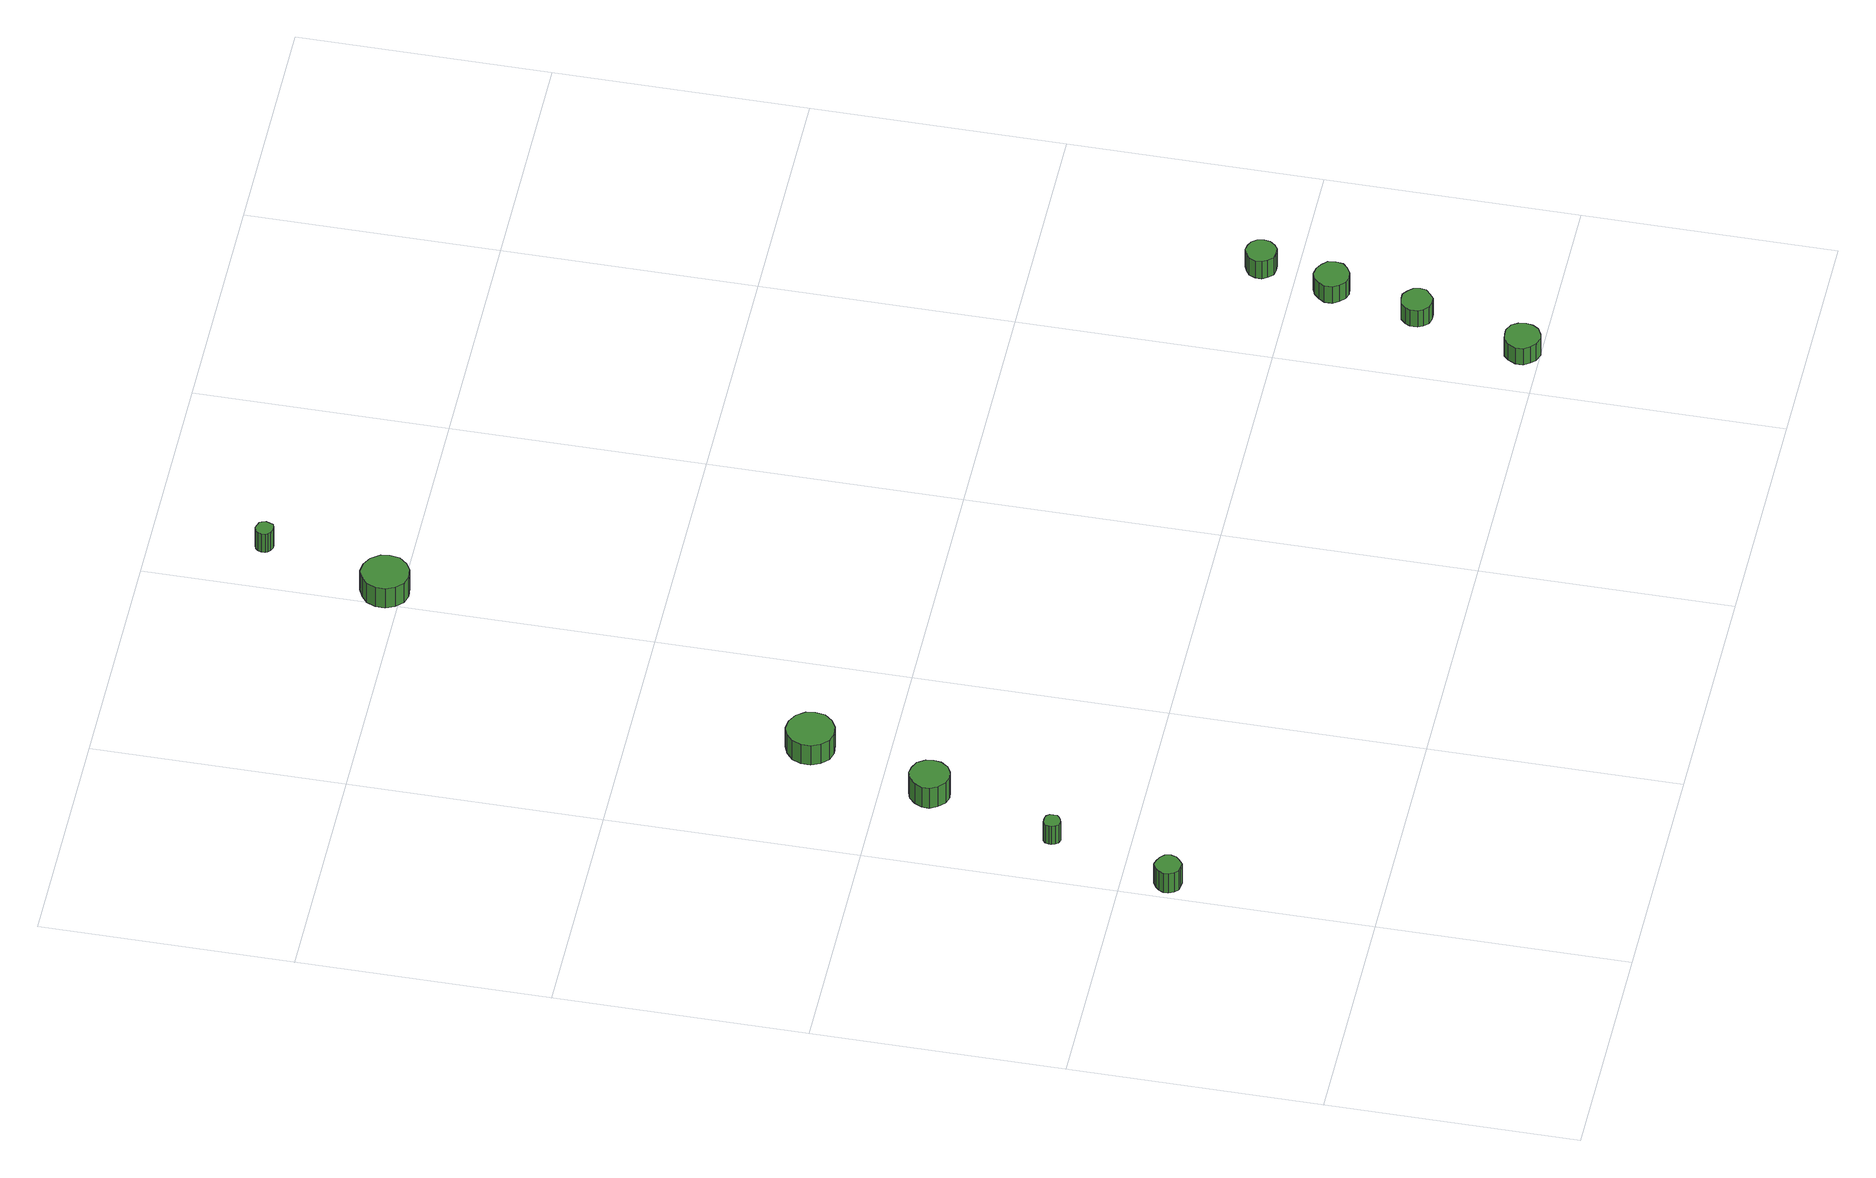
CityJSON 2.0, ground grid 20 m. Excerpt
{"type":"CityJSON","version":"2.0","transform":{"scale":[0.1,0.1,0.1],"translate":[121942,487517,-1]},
"CityObjects":{
"tree1":{"type":"SolitaryVegetationObject","attributes":{"function":"something"},"geometry":[{"type":"MultiSurface","lod":"1","boundaries":[[[0,1,2,3,4,5,6,7,8,9,10,11,12,13,14]],[[15,16,17,18,19,20,21,22,23,24,25,26,27,28,29]],[[0,29,28,1]],[[1,28,27,2]],[[2,27,26,3]],[[3,26,25,4]],[[4,25,24,5]],[[5,24,23,6]],[[6,23,22,7]],[[7,22,21,8]],[[8,21,20,9]],[[9,20,19,10]],[[10,19,18,11]],[[11,18,17,12]],[[12,17,16,13]],[[13,16,15,14]],[[14,15,29,0]]]}]},
"tree2":{"type":"SolitaryVegetationObject","attributes":{"function":"something"},"geometry":[{"type":"MultiSurface","lod":"1","boundaries":[[[30,31,32,33,34,35,36,37,38,39,40,41,42,43,44]],[[45,46,47,48,49,50,51,52,53,54,55,56,57,58,59]],[[30,59,58,31]],[[31,58,57,32]],[[32,57,56,33]],[[33,56,55,34]],[[34,55,54,35]],[[35,54,53,36]],[[36,53,52,37]],[[37,52,51,38]],[[38,51,50,39]],[[39,50,49,40]],[[40,49,48,41]],[[41,48,47,42]],[[42,47,46,43]],[[43,46,45,44]],[[44,45,59,30]]]}]},
"tree3":{"type":"SolitaryVegetationObject","attributes":{"function":"something"},"geometry":[{"type":"MultiSurface","lod":"1","boundaries":[[[60,61,62,63,64,65,66,67,68,69,70,71,72,73,74]],[[75,76,77,78,79,80,81,82,83,84,85,86,87,88,89]],[[60,89,88,61]],[[61,88,87,62]],[[62,87,86,63]],[[63,86,85,64]],[[64,85,84,65]],[[65,84,83,66]],[[66,83,82,67]],[[67,82,81,68]],[[68,81,80,69]],[[69,80,79,70]],[[70,79,78,71]],[[71,78,77,72]],[[72,77,76,73]],[[73,76,75,74]],[[74,75,89,60]]]}]},
"tree4":{"type":"SolitaryVegetationObject","attributes":{"function":"something"},"geometry":[{"type":"MultiSurface","lod":"1","boundaries":[[[90,91,92,93,94,95,96,97,98,99,100,101,102,103,104]],[[105,106,107,108,109,110,111,112,113,114,115,116,117,118,119]],[[90,119,118,91]],[[91,118,117,92]],[[92,117,116,93]],[[93,116,115,94]],[[94,115,114,95]],[[95,114,113,96]],[[96,113,112,97]],[[97,112,111,98]],[[98,111,110,99]],[[99,110,109,100]],[[100,109,108,101]],[[101,108,107,102]],[[102,107,106,103]],[[103,106,105,104]],[[104,105,119,90]]]}]},
"tree5":{"type":"SolitaryVegetationObject","attributes":{"function":"something"}},
"tree6":{"type":"SolitaryVegetationObject","attributes":{"function":"something"}},
"tree7":{"type":"SolitaryVegetationObject","attributes":{"function":"something"},"geometry":[{"type":"MultiSurface","lod":"1","boundaries":[[[120,121,122,123,124,125,126,127,128,129,130,131,132,133,134]],[[135,136,137,138,139,140,141,142,143,144,145,146,147,148,149]],[[120,149,148,121]],[[121,148,147,122]],[[122,147,146,123]],[[123,146,145,124]],[[124,145,144,125]],[[125,144,143,126]],[[126,143,142,127]],[[127,142,141,128]],[[128,141,140,129]],[[129,140,139,130]],[[130,139,138,131]],[[131,138,137,132]],[[132,137,136,133]],[[133,136,135,134]],[[134,135,149,120]]]}]},
"tree8":{"type":"SolitaryVegetationObject","attributes":{"function":"something"},"geometry":[{"type":"MultiSurface","lod":"1","boundaries":[[[150,151,152,153,154,155,156,157,158,159,160,161,162,163,164]],[[165,166,167,168,169,170,171,172,173,174,175,176,177,178,179]],[[150,179,178,151]],[[151,178,177,152]],[[152,177,176,153]],[[153,176,175,154]],[[154,175,174,155]],[[155,174,173,156]],[[156,173,172,157]],[[157,172,171,158]],[[158,171,170,159]],[[159,170,169,160]],[[160,169,168,161]],[[161,168,167,162]],[[162,167,166,163]],[[163,166,165,164]],[[164,165,179,150]]]}]},
"tree9":{"type":"SolitaryVegetationObject","attributes":{"function":"something"},"geometry":[{"type":"MultiSurface","lod":"1","boundaries":[[[180,181,182,183,184,185,186,187,188,189,190,191,192,193,194]],[[195,196,197,198,199,200,201,202,203,204,205,206,207,208,209]],[[180,209,208,181]],[[181,208,207,182]],[[182,207,206,183]],[[183,206,205,184]],[[184,205,204,185]],[[185,204,203,186]],[[186,203,202,187]],[[187,202,201,188]],[[188,201,200,189]],[[189,200,199,190]],[[190,199,198,191]],[[191,198,197,192]],[[192,197,196,193]],[[193,196,195,194]],[[194,195,209,180]]]}]},
"tree10":{"type":"SolitaryVegetationObject","attributes":{"function":"something"},"geometry":[{"type":"MultiSurface","lod":"1","boundaries":[[[210,211,212,213,214,215,216,217,218,219,220,221,222,223,224]],[[225,226,227,228,229,230,231,232,233,234,235,236,237,238,239]],[[210,239,238,211]],[[211,238,237,212]],[[212,237,236,213]],[[213,236,235,214]],[[214,235,234,215]],[[215,234,233,216]],[[216,233,232,217]],[[217,232,231,218]],[[218,231,230,219]],[[219,230,229,220]],[[220,229,228,221]],[[221,228,227,222]],[[222,227,226,223]],[[223,226,225,224]],[[224,225,239,210]]]}]},
"tree11":{"type":"SolitaryVegetationObject","attributes":{"function":"something"},"geometry":[{"type":"MultiSurface","lod":"1","boundaries":[[[240,241,242,243,244,245,246,247,248,249,250,251,252,253,254]],[[255,256,257,258,259,260,261,262,263,264,265,266,267,268,269]],[[240,269,268,241]],[[241,268,267,242]],[[242,267,266,243]],[[243,266,265,244]],[[244,265,264,245]],[[245,264,263,246]],[[246,263,262,247]],[[247,262,261,248]],[[248,261,260,249]],[[249,260,259,250]],[[250,259,258,251]],[[251,258,257,252]],[[252,257,256,253]],[[253,256,255,254]],[[254,255,269,240]]]}]},
"tree12":{"type":"SolitaryVegetationObject","attributes":{"function":"something"},"geometry":[{"type":"MultiSurface","lod":"1","boundaries":[[[270,271,272,273,274,275,276,277,278,279,280,281,282,283,284]],[[285,286,287,288,289,290,291,292,293,294,295,296,297,298,299]],[[270,299,298,271]],[[271,298,297,272]],[[272,297,296,273]],[[273,296,295,274]],[[274,295,294,275]],[[275,294,293,276]],[[276,293,292,277]],[[277,292,291,278]],[[278,291,290,279]],[[279,290,289,280]],[[280,289,288,281]],[[281,288,287,282]],[[282,287,286,283]],[[283,286,285,284]],[[284,285,299,270]]]}]}
},
"vertices":[
[27,164,26],[26,169,26],[23,172,26],[19,174,26],[15,175,26],[11,173,26],[8,170,26],[6,166,26],[6,162,26],[8,158,26],[11,155,26],[15,154,26],[19,154,26],[23,157,26],[26,160,26],[26,160,6],[23,157,6],[19,154,6],[15,154,6],[11,155,6],[8,158,6],[6,162,6],[6,166,6],[8,170,6],[11,173,6],[15,175,6],[19,174,6],[23,172,6],[26,169,6],[27,164,6],
[54,261,25],[54,264,25],[52,266,25],[50,267,25],[47,267,25],[44,267,25],[42,265,25],[41,262,25],[41,260,25],[42,257,25],[44,255,25],[47,254,25],[50,255,25],[52,256,25],[54,258,25],[54,258,6],[52,256,6],[50,255,6],[47,254,6],[44,255,6],[42,257,6],[41,260,6],[41,262,6],[42,265,6],[44,267,6],[47,267,6],[50,267,6],[52,266,6],[54,264,6],[54,261,6],
[93,362,27],[92,368,27],[88,374,27],[82,377,27],[76,378,27],[70,376,27],[65,371,27],[62,365,27],[62,359,27],[65,353,27],[70,348,27],[76,346,27],[82,347,27],[88,350,27],[92,356,27],[92,356,6],[88,350,6],[82,347,6],[76,346,6],[70,348,6],[65,353,6],[62,359,6],[62,365,6],[65,371,6],[70,376,6],[76,378,6],[82,377,6],[88,374,6],[92,368,6],[93,362,6],
[128,461,26],[127,468,26],[122,475,26],[115,479,26],[107,480,26],[100,477,26],[94,472,26],[91,465,26],[91,457,26],[94,450,26],[100,444,26],[107,442,26],[115,443,26],[122,447,26],[127,453,26],[127,453,6],[122,447,6],[115,443,6],[107,442,6],[100,444,6],[94,450,6],[91,457,6],[91,465,6],[94,472,6],[100,477,6],[107,480,6],[115,479,6],[122,475,6],[127,468,6],[128,461,6],
[234,813,26],[233,820,26],[228,827,26],[221,831,26],[213,832,26],[206,829,26],[200,824,26],[197,817,26],[197,809,26],[200,802,26],[206,796,26],[213,794,26],[221,795,26],[228,799,26],[233,805,26],[233,805,6],[228,799,6],[221,795,6],[213,794,6],[206,796,6],[200,802,6],[197,809,6],[197,817,6],[200,824,6],[206,829,6],[213,832,6],[221,831,6],[228,827,6],[233,820,6],[234,813,6],
[253,913,25],[252,916,25],[251,918,25],[248,919,25],[245,920,25],[242,919,25],[240,917,25],[239,914,25],[239,911,25],[240,909,25],[242,907,25],[245,906,25],[248,906,25],[251,907,25],[252,910,25],[252,910,6],[251,907,6],[248,906,6],[245,906,6],[242,907,6],[240,909,6],[239,911,6],[239,914,6],[240,917,6],[242,919,6],[245,920,6],[248,919,6],[251,918,6],[252,916,6],[253,913,6],
[657,14,24],[656,20,24],[653,25,24],[647,28,24],[642,28,24],[636,27,24],[632,23,24],[629,17,24],[629,11,24],[632,6,24],[636,2,24],[642,0,24],[647,1,24],[653,4,24],[656,9,24],[656,9,7],[653,4,7],[647,1,7],[642,0,7],[636,2,7],[632,6,7],[629,11,7],[629,17,7],[632,23,7],[636,27,7],[642,28,7],[647,28,7],[653,25,7],[656,20,7],[657,14,7],
[679,101,24],[678,106,24],[674,110,24],[670,113,24],[665,113,24],[660,112,24],[656,108,24],[654,104,24],[654,98,24],[656,94,24],[660,90,24],[665,89,24],[670,89,24],[674,92,24],[678,96,24],[678,96,7],[674,92,7],[670,89,7],[665,89,7],[660,90,7],[656,94,7],[654,98,7],[654,104,7],[656,108,7],[660,112,7],[665,113,7],[670,113,7],[674,110,7],[678,106,7],[679,101,7],
[695,170,24],[694,176,24],[690,180,24],[685,183,24],[679,184,24],[674,182,24],[670,178,24],[667,173,24],[667,167,24],[670,162,24],[674,158,24],[679,156,24],[685,157,24],[690,160,24],[694,164,24],[694,164,7],[690,160,7],[685,157,7],[679,156,7],[674,158,7],[670,162,7],[667,167,7],[667,173,7],[670,178,7],[674,182,7],[679,184,7],[685,183,7],[690,180,7],[694,176,7],[695,170,7],
[707,228,25],[706,233,25],[703,237,25],[699,239,25],[694,240,25],[689,238,25],[685,235,25],[683,230,25],[683,225,25],[685,221,25],[689,217,25],[694,216,25],[699,216,25],[703,219,25],[706,223,25],[706,223,7],[703,219,7],[699,216,7],[694,216,7],[689,217,7],[685,221,7],[683,225,7],[683,230,7],[685,235,7],[689,238,7],[694,240,7],[699,239,7],[703,237,7],[706,233,7],[707,228,7]
]}
